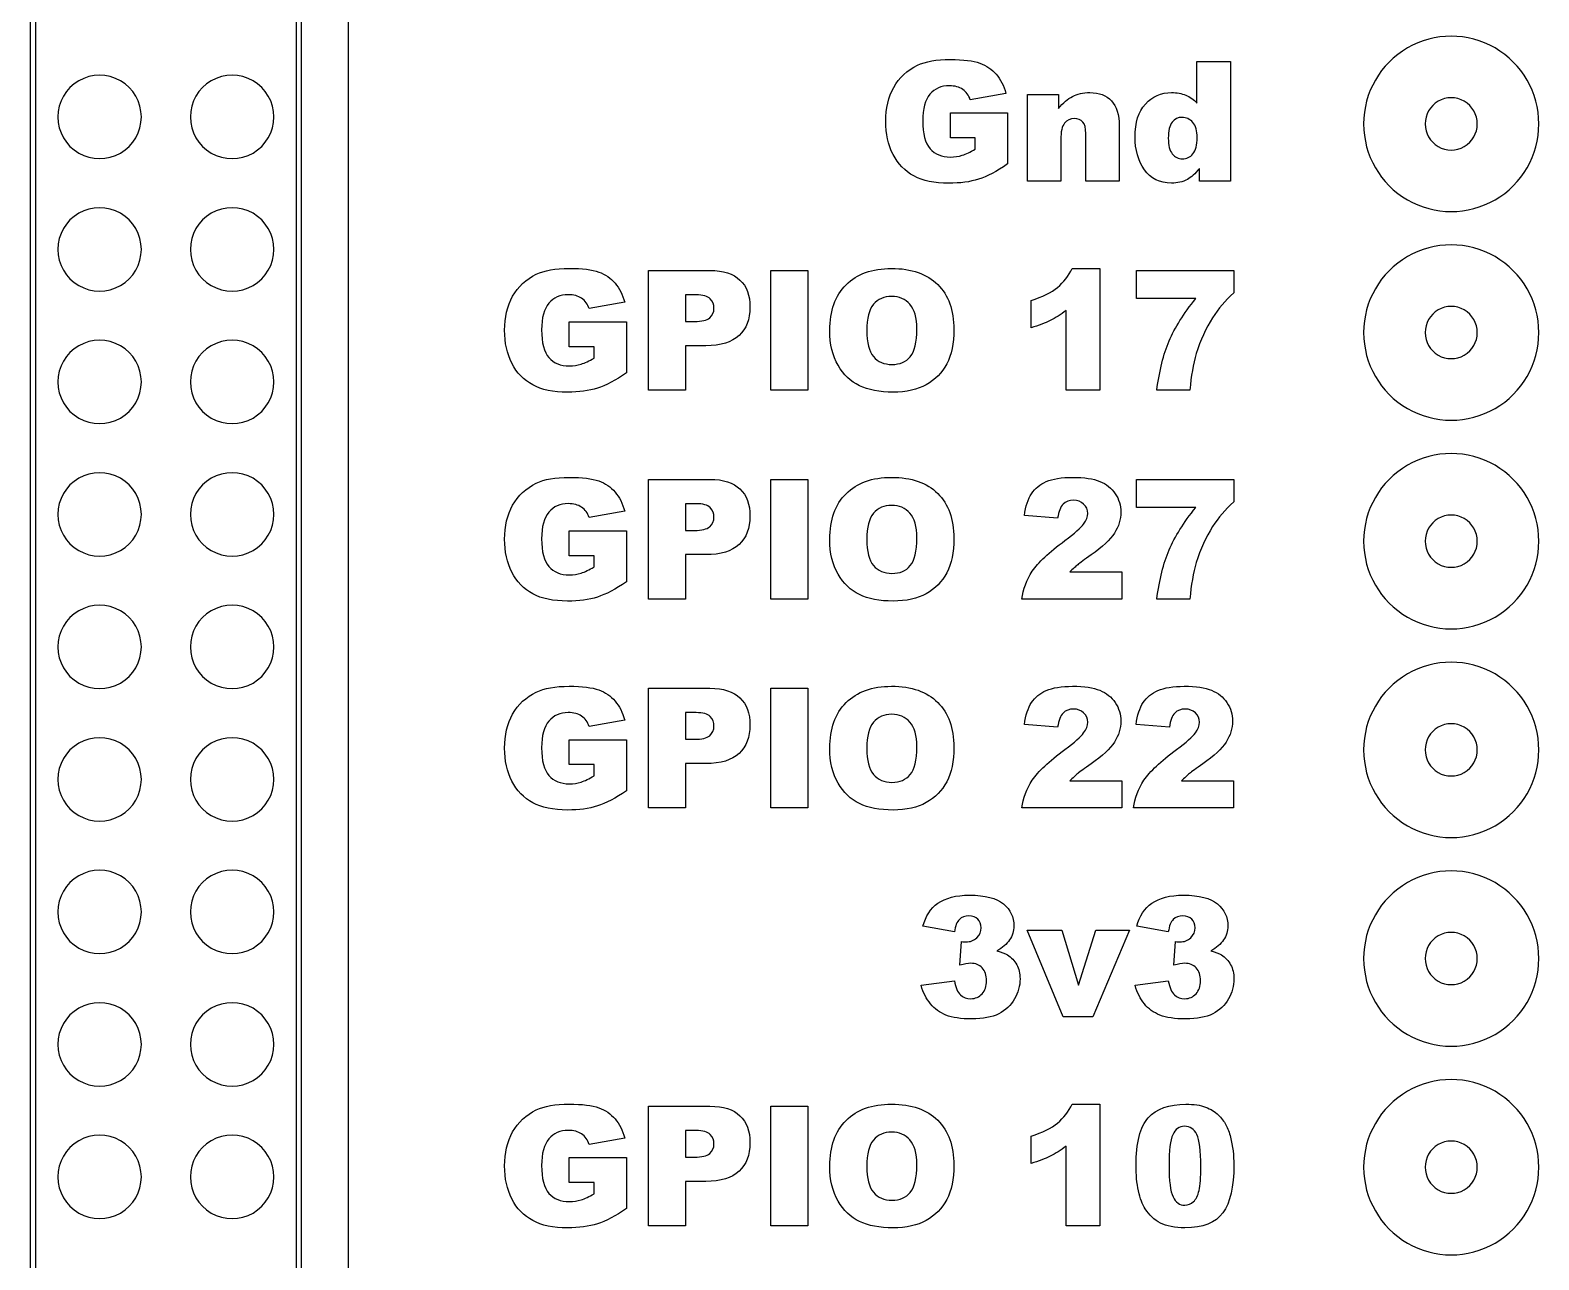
# Model space of a CAD drawing. Extents: x 34 to 201, y -57 to 34.
# Drawn here: x 86.41 to 115.32, y -11.49 to 12.08 of the extents above; entities that cross this region are included whole.
import ezdxf

# ---------------------------------------------------------------- set-up
doc = ezdxf.new("R2010")
doc.units = 0
doc.layers.add('Line Etch', color=7, linetype='CONTINUOUS')
doc.layers.add('Text Etch', color=7, linetype='CONTINUOUS')

msp = doc.modelspace()

# ---------------------------------------------------------------- linework, layer by layer
at = {"layer": 'Line Etch', "color": 7}
for points in [[(91.614, 24.49), (86.914, 24.49), (86.414, 23.99), (86.414, -26.51), (91.614, -26.51)], [(86.514, 24.39), (86.514, -26.41), (91.514, -26.41), (91.514, 24.39)], [(88.544, 10.42), (88.544, 10.42)], [(91.084, 10.42), (91.084, 10.42)], [(114.142, 10.287), (114.142, 10.287)], [(115.319, 10.287), (115.319, 10.287)], [(88.544, 7.88), (88.544, 7.88)], [(91.084, 7.88), (91.084, 7.88)], [(114.142, 6.287), (114.142, 6.287)], [(115.319, 6.287), (115.319, 6.287)], [(88.544, 5.34), (88.544, 5.34)], [(91.084, 5.34), (91.084, 5.34)], [(88.544, 2.8), (88.544, 2.8)], [(91.084, 2.8), (91.084, 2.8)], [(114.142, 2.287), (114.142, 2.287)], [(115.319, 2.287), (115.319, 2.287)], [(88.544, 0.26), (88.544, 0.26)], [(91.084, 0.26), (91.084, 0.26)], [(114.142, -1.713), (114.142, -1.713)], [(115.319, -1.713), (115.319, -1.713)], [(88.544, -2.28), (88.544, -2.28)], [(91.084, -2.28), (91.084, -2.28)], [(88.544, -4.82), (88.544, -4.82)], [(91.084, -4.82), (91.084, -4.82)], [(114.142, -5.713), (114.142, -5.713)], [(115.319, -5.713), (115.319, -5.713)], [(88.544, -7.36), (88.544, -7.36)], [(91.084, -7.36), (91.084, -7.36)], [(114.142, -9.713), (114.142, -9.713)], [(115.319, -9.713), (115.319, -9.713)], [(88.544, -9.9), (88.544, -9.9)], [(91.084, -9.9), (91.084, -9.9)]]:
    msp.add_lwpolyline(points, close=True, dxfattribs=at)
for points in [[(92.514, -50.51), (92.514, -50.51), (92.514, 28.49), (92.514, 28.49)], [(114.481, 11.742), (113.962, 12.043), (113.322, 12.043), (112.802, 11.742)], [(112.802, 11.742), (112.283, 11.442), (111.963, 10.887), (111.964, 10.287)], [(115.319, 10.287), (115.32, 10.887), (115.001, 11.442), (114.481, 11.742)], [(87.344, 11.113), (87.096, 10.97), (86.944, 10.706), (86.944, 10.42)], [(88.144, 11.113), (87.896, 11.256), (87.591, 11.256), (87.344, 11.113)], [(88.544, 10.42), (88.544, 10.706), (88.391, 10.97), (88.144, 11.113)], [(89.884, 11.113), (89.636, 10.97), (89.484, 10.706), (89.484, 10.42)], [(90.684, 11.113), (90.436, 11.256), (90.131, 11.256), (89.884, 11.113)], [(91.084, 10.42), (91.084, 10.706), (90.931, 10.97), (90.684, 11.113)], [(113.392, 10.72), (113.237, 10.631), (113.142, 10.466), (113.142, 10.287)], [(113.892, 10.72), (113.737, 10.81), (113.546, 10.81), (113.392, 10.72)], [(114.142, 10.287), (114.142, 10.466), (114.047, 10.631), (113.892, 10.72)], [(86.944, 10.42), (86.944, 10.135), (87.096, 9.871), (87.344, 9.728)], [(88.144, 9.728), (88.391, 9.871), (88.544, 10.135), (88.544, 10.42)], [(89.484, 10.42), (89.484, 10.135), (89.636, 9.871), (89.884, 9.728)], [(90.684, 9.728), (90.931, 9.871), (91.084, 10.135), (91.084, 10.42)], [(111.964, 10.287), (111.963, 9.687), (112.283, 9.132), (112.802, 8.831)], [(113.142, 10.287), (113.142, 10.108), (113.237, 9.943), (113.392, 9.853)], [(113.892, 9.853), (114.047, 9.943), (114.142, 10.108), (114.142, 10.287)], [(114.481, 8.831), (115.001, 9.132), (115.32, 9.687), (115.319, 10.287)], [(113.392, 9.853), (113.546, 9.764), (113.737, 9.764), (113.892, 9.853)], [(87.344, 9.728), (87.591, 9.585), (87.896, 9.585), (88.144, 9.728)], [(89.884, 9.728), (90.131, 9.585), (90.436, 9.585), (90.684, 9.728)], [(88.144, 8.573), (87.896, 8.716), (87.591, 8.716), (87.344, 8.573)], [(90.684, 8.573), (90.436, 8.716), (90.131, 8.716), (89.884, 8.573)], [(112.802, 8.831), (113.322, 8.531), (113.962, 8.531), (114.481, 8.831)], [(87.344, 8.573), (87.096, 8.43), (86.944, 8.166), (86.944, 7.88)], [(88.544, 7.88), (88.544, 8.166), (88.391, 8.43), (88.144, 8.573)], [(89.884, 8.573), (89.636, 8.43), (89.484, 8.166), (89.484, 7.88)], [(91.084, 7.88), (91.084, 8.166), (90.931, 8.43), (90.684, 8.573)], [(86.944, 7.88), (86.944, 7.595), (87.096, 7.331), (87.344, 7.188)], [(88.144, 7.188), (88.391, 7.331), (88.544, 7.595), (88.544, 7.88)], [(89.484, 7.88), (89.484, 7.595), (89.636, 7.331), (89.884, 7.188)], [(90.684, 7.188), (90.931, 7.331), (91.084, 7.595), (91.084, 7.88)], [(114.481, 7.742), (113.962, 8.043), (113.322, 8.043), (112.802, 7.742)], [(112.802, 7.742), (112.283, 7.442), (111.963, 6.887), (111.964, 6.287)], [(115.319, 6.287), (115.32, 6.887), (115.001, 7.442), (114.481, 7.742)], [(87.344, 7.188), (87.591, 7.045), (87.896, 7.045), (88.144, 7.188)], [(89.884, 7.188), (90.131, 7.045), (90.436, 7.045), (90.684, 7.188)], [(113.392, 6.72), (113.237, 6.631), (113.142, 6.466), (113.142, 6.287)], [(113.892, 6.72), (113.737, 6.81), (113.546, 6.81), (113.392, 6.72)], [(114.142, 6.287), (114.142, 6.466), (114.047, 6.631), (113.892, 6.72)], [(88.144, 6.033), (87.896, 6.176), (87.591, 6.176), (87.344, 6.033)], [(90.684, 6.033), (90.436, 6.176), (90.131, 6.176), (89.884, 6.033)], [(111.964, 6.287), (111.963, 5.687), (112.283, 5.132), (112.802, 4.831)], [(113.142, 6.287), (113.142, 6.108), (113.237, 5.943), (113.392, 5.853)], [(113.892, 5.853), (114.047, 5.943), (114.142, 6.108), (114.142, 6.287)], [(114.481, 4.831), (115.001, 5.132), (115.32, 5.687), (115.319, 6.287)], [(87.344, 6.033), (87.096, 5.89), (86.944, 5.626), (86.944, 5.34)], [(88.544, 5.34), (88.544, 5.626), (88.391, 5.89), (88.144, 6.033)], [(89.884, 6.033), (89.636, 5.89), (89.484, 5.626), (89.484, 5.34)], [(91.084, 5.34), (91.084, 5.626), (90.931, 5.89), (90.684, 6.033)], [(113.392, 5.853), (113.546, 5.764), (113.737, 5.764), (113.892, 5.853)], [(86.944, 5.34), (86.944, 5.055), (87.096, 4.791), (87.344, 4.648)], [(88.144, 4.648), (88.391, 4.791), (88.544, 5.055), (88.544, 5.34)], [(89.484, 5.34), (89.484, 5.055), (89.636, 4.791), (89.884, 4.648)], [(90.684, 4.648), (90.931, 4.791), (91.084, 5.055), (91.084, 5.34)], [(87.344, 4.648), (87.591, 4.505), (87.896, 4.505), (88.144, 4.648)], [(89.884, 4.648), (90.131, 4.505), (90.436, 4.505), (90.684, 4.648)], [(112.802, 4.831), (113.322, 4.531), (113.962, 4.531), (114.481, 4.831)], [(114.481, 3.742), (113.962, 4.043), (113.322, 4.043), (112.802, 3.742)], [(87.344, 3.493), (87.096, 3.35), (86.944, 3.086), (86.944, 2.8)], [(88.144, 3.493), (87.896, 3.636), (87.591, 3.636), (87.344, 3.493)], [(88.544, 2.8), (88.544, 3.086), (88.391, 3.35), (88.144, 3.493)], [(89.884, 3.493), (89.636, 3.35), (89.484, 3.086), (89.484, 2.8)], [(90.684, 3.493), (90.436, 3.636), (90.131, 3.636), (89.884, 3.493)], [(91.084, 2.8), (91.084, 3.086), (90.931, 3.35), (90.684, 3.493)], [(112.802, 3.742), (112.283, 3.442), (111.963, 2.887), (111.964, 2.287)], [(115.319, 2.287), (115.32, 2.887), (115.001, 3.442), (114.481, 3.742)], [(86.944, 2.8), (86.944, 2.515), (87.096, 2.251), (87.344, 2.108)], [(88.144, 2.108), (88.391, 2.251), (88.544, 2.515), (88.544, 2.8)], [(89.484, 2.8), (89.484, 2.515), (89.636, 2.251), (89.884, 2.108)], [(90.684, 2.108), (90.931, 2.251), (91.084, 2.515), (91.084, 2.8)], [(113.392, 2.72), (113.237, 2.631), (113.142, 2.466), (113.142, 2.287)], [(113.892, 2.72), (113.737, 2.81), (113.546, 2.81), (113.392, 2.72)], [(114.142, 2.287), (114.142, 2.466), (114.047, 2.631), (113.892, 2.72)], [(87.344, 2.108), (87.591, 1.965), (87.896, 1.965), (88.144, 2.108)], [(89.884, 2.108), (90.131, 1.965), (90.436, 1.965), (90.684, 2.108)], [(111.964, 2.287), (111.963, 1.687), (112.283, 1.132), (112.802, 0.831)], [(113.142, 2.287), (113.142, 2.108), (113.237, 1.943), (113.392, 1.853)], [(113.892, 1.853), (114.047, 1.943), (114.142, 2.108), (114.142, 2.287)], [(114.481, 0.831), (115.001, 1.132), (115.32, 1.687), (115.319, 2.287)], [(113.392, 1.853), (113.546, 1.764), (113.737, 1.764), (113.892, 1.853)], [(87.344, 0.953), (87.096, 0.81), (86.944, 0.546), (86.944, 0.26)], [(88.144, 0.953), (87.896, 1.096), (87.591, 1.096), (87.344, 0.953)], [(88.544, 0.26), (88.544, 0.546), (88.391, 0.81), (88.144, 0.953)], [(89.884, 0.953), (89.636, 0.81), (89.484, 0.546), (89.484, 0.26)], [(90.684, 0.953), (90.436, 1.096), (90.131, 1.096), (89.884, 0.953)], [(91.084, 0.26), (91.084, 0.546), (90.931, 0.81), (90.684, 0.953)], [(112.802, 0.831), (113.322, 0.531), (113.962, 0.531), (114.481, 0.831)], [(86.944, 0.26), (86.944, -0.025), (87.096, -0.289), (87.344, -0.432)], [(88.144, -0.432), (88.391, -0.289), (88.544, -0.025), (88.544, 0.26)], [(89.484, 0.26), (89.484, -0.025), (89.636, -0.289), (89.884, -0.432)], [(90.684, -0.432), (90.931, -0.289), (91.084, -0.025), (91.084, 0.26)], [(114.481, -0.258), (113.962, 0.043), (113.322, 0.043), (112.802, -0.258)], [(112.802, -0.258), (112.283, -0.558), (111.963, -1.113), (111.964, -1.713)], [(115.319, -1.713), (115.32, -1.113), (115.001, -0.558), (114.481, -0.258)], [(87.344, -0.432), (87.591, -0.575), (87.896, -0.575), (88.144, -0.432)], [(89.884, -0.432), (90.131, -0.575), (90.436, -0.575), (90.684, -0.432)], [(88.144, -1.587), (87.896, -1.444), (87.591, -1.444), (87.344, -1.587)], [(90.684, -1.587), (90.436, -1.444), (90.131, -1.444), (89.884, -1.587)], [(113.392, -1.28), (113.237, -1.369), (113.142, -1.534), (113.142, -1.713)], [(113.892, -1.28), (113.737, -1.19), (113.546, -1.19), (113.392, -1.28)], [(114.142, -1.713), (114.142, -1.534), (114.047, -1.369), (113.892, -1.28)], [(87.344, -1.587), (87.096, -1.73), (86.944, -1.994), (86.944, -2.28)], [(88.544, -2.28), (88.544, -1.994), (88.391, -1.73), (88.144, -1.587)], [(89.884, -1.587), (89.636, -1.73), (89.484, -1.994), (89.484, -2.28)], [(91.084, -2.28), (91.084, -1.994), (90.931, -1.73), (90.684, -1.587)], [(111.964, -1.713), (111.963, -2.313), (112.283, -2.868), (112.802, -3.169)], [(113.142, -1.713), (113.142, -1.892), (113.237, -2.057), (113.392, -2.147)], [(113.892, -2.147), (114.047, -2.057), (114.142, -1.892), (114.142, -1.713)], [(114.481, -3.169), (115.001, -2.868), (115.32, -2.313), (115.319, -1.713)], [(86.944, -2.28), (86.944, -2.565), (87.096, -2.829), (87.344, -2.972)], [(88.144, -2.972), (88.391, -2.829), (88.544, -2.565), (88.544, -2.28)], [(89.484, -2.28), (89.484, -2.565), (89.636, -2.829), (89.884, -2.972)], [(90.684, -2.972), (90.931, -2.829), (91.084, -2.565), (91.084, -2.28)], [(113.392, -2.147), (113.546, -2.236), (113.737, -2.236), (113.892, -2.147)], [(87.344, -2.972), (87.591, -3.115), (87.896, -3.115), (88.144, -2.972)], [(89.884, -2.972), (90.131, -3.115), (90.436, -3.115), (90.684, -2.972)], [(112.802, -3.169), (113.322, -3.469), (113.962, -3.469), (114.481, -3.169)], [(88.144, -4.127), (87.896, -3.984), (87.591, -3.984), (87.344, -4.127)], [(90.684, -4.127), (90.436, -3.984), (90.131, -3.984), (89.884, -4.127)], [(114.481, -4.258), (113.962, -3.957), (113.322, -3.957), (112.802, -4.258)], [(87.344, -4.127), (87.096, -4.27), (86.944, -4.534), (86.944, -4.82)], [(88.544, -4.82), (88.544, -4.534), (88.391, -4.27), (88.144, -4.127)], [(89.884, -4.127), (89.636, -4.27), (89.484, -4.534), (89.484, -4.82)], [(91.084, -4.82), (91.084, -4.534), (90.931, -4.27), (90.684, -4.127)], [(112.802, -4.258), (112.283, -4.558), (111.963, -5.113), (111.964, -5.713)], [(115.319, -5.713), (115.32, -5.113), (115.001, -4.558), (114.481, -4.258)], [(86.944, -4.82), (86.944, -5.105), (87.096, -5.369), (87.344, -5.512)], [(88.144, -5.512), (88.391, -5.369), (88.544, -5.105), (88.544, -4.82)], [(89.484, -4.82), (89.484, -5.105), (89.636, -5.369), (89.884, -5.512)], [(90.684, -5.512), (90.931, -5.369), (91.084, -5.105), (91.084, -4.82)], [(113.892, -5.28), (113.737, -5.19), (113.546, -5.19), (113.392, -5.28)], [(113.392, -5.28), (113.237, -5.369), (113.142, -5.534), (113.142, -5.713)], [(114.142, -5.713), (114.142, -5.534), (114.047, -5.369), (113.892, -5.28)], [(87.344, -5.512), (87.591, -5.655), (87.896, -5.655), (88.144, -5.512)], [(89.884, -5.512), (90.131, -5.655), (90.436, -5.655), (90.684, -5.512)], [(111.964, -5.713), (111.963, -6.313), (112.283, -6.868), (112.802, -7.169)], [(113.142, -5.713), (113.142, -5.892), (113.237, -6.057), (113.392, -6.147)], [(113.892, -6.147), (114.047, -6.057), (114.142, -5.892), (114.142, -5.713)], [(114.481, -7.169), (115.001, -6.868), (115.32, -6.313), (115.319, -5.713)], [(113.392, -6.147), (113.546, -6.236), (113.737, -6.236), (113.892, -6.147)], [(88.144, -6.667), (87.896, -6.524), (87.591, -6.524), (87.344, -6.667)], [(90.684, -6.667), (90.436, -6.524), (90.131, -6.524), (89.884, -6.667)], [(87.344, -6.667), (87.096, -6.81), (86.944, -7.074), (86.944, -7.36)], [(88.544, -7.36), (88.544, -7.074), (88.391, -6.81), (88.144, -6.667)], [(89.884, -6.667), (89.636, -6.81), (89.484, -7.074), (89.484, -7.36)], [(91.084, -7.36), (91.084, -7.074), (90.931, -6.81), (90.684, -6.667)], [(112.802, -7.169), (113.322, -7.469), (113.962, -7.469), (114.481, -7.169)], [(86.944, -7.36), (86.944, -7.645), (87.096, -7.909), (87.344, -8.052)], [(88.144, -8.052), (88.391, -7.909), (88.544, -7.645), (88.544, -7.36)], [(89.484, -7.36), (89.484, -7.645), (89.636, -7.909), (89.884, -8.052)], [(90.684, -8.052), (90.931, -7.909), (91.084, -7.645), (91.084, -7.36)], [(87.344, -8.052), (87.591, -8.195), (87.896, -8.195), (88.144, -8.052)], [(89.884, -8.052), (90.131, -8.195), (90.436, -8.195), (90.684, -8.052)], [(114.481, -8.258), (113.962, -7.957), (113.322, -7.957), (112.802, -8.258)], [(112.802, -8.258), (112.283, -8.558), (111.963, -9.113), (111.964, -9.713)], [(115.319, -9.713), (115.32, -9.113), (115.001, -8.558), (114.481, -8.258)], [(87.344, -9.207), (87.096, -9.35), (86.944, -9.614), (86.944, -9.9)], [(88.144, -9.207), (87.896, -9.064), (87.591, -9.064), (87.344, -9.207)], [(88.544, -9.9), (88.544, -9.614), (88.391, -9.35), (88.144, -9.207)], [(89.884, -9.207), (89.636, -9.35), (89.484, -9.614), (89.484, -9.9)], [(90.684, -9.207), (90.436, -9.064), (90.131, -9.064), (89.884, -9.207)], [(91.084, -9.9), (91.084, -9.614), (90.931, -9.35), (90.684, -9.207)], [(113.892, -9.28), (113.737, -9.19), (113.546, -9.19), (113.392, -9.28)], [(113.392, -9.28), (113.237, -9.369), (113.142, -9.534), (113.142, -9.713)], [(114.142, -9.713), (114.142, -9.534), (114.047, -9.369), (113.892, -9.28)], [(111.964, -9.713), (111.963, -10.313), (112.283, -10.868), (112.802, -11.169)], [(113.142, -9.713), (113.142, -9.892), (113.237, -10.057), (113.392, -10.147)], [(113.892, -10.147), (114.047, -10.057), (114.142, -9.892), (114.142, -9.713)], [(114.481, -11.169), (115.001, -10.868), (115.32, -10.313), (115.319, -9.713)], [(86.944, -9.9), (86.944, -10.185), (87.096, -10.449), (87.344, -10.592)], [(88.144, -10.592), (88.391, -10.449), (88.544, -10.185), (88.544, -9.9)], [(89.484, -9.9), (89.484, -10.185), (89.636, -10.449), (89.884, -10.592)], [(90.684, -10.592), (90.931, -10.449), (91.084, -10.185), (91.084, -9.9)], [(113.392, -10.147), (113.546, -10.236), (113.737, -10.236), (113.892, -10.147)], [(87.344, -10.592), (87.591, -10.735), (87.896, -10.735), (88.144, -10.592)], [(89.884, -10.592), (90.131, -10.735), (90.436, -10.735), (90.684, -10.592)], [(112.802, -11.169), (113.322, -11.469), (113.962, -11.469), (114.481, -11.169)]]:
    msp.add_open_spline(points, degree=3, dxfattribs=at)
at = {"layer": 'Text Etch', "color": 7}
for points in [[(108.77, 10.687), (108.77, 11.482), (109.413, 11.482)], [(109.413, 11.482), (109.413, 9.188), (108.817, 9.188), (108.817, 9.434)], [(105.111, 10.872), (104.427, 10.75)], [(105.524, 10.85), (106.117, 10.85), (106.117, 10.579)], [(106.161, 9.986), (106.161, 9.188), (105.524, 9.188), (105.524, 10.85)], [(104.047, 10.019), (104.047, 10.496), (105.142, 10.496), (105.142, 9.518)], [(107.281, 10.244), (107.281, 9.188), (106.641, 9.188), (106.641, 10.102)], [(104.521, 9.803), (104.521, 10.019), (104.047, 10.019)], [(106.907, 7.516), (106.907, 5.183), (106.262, 5.183), (106.262, 6.712)], [(106.38, 7.516), (106.907, 7.516)], [(98.26, 7.477), (99.438, 7.477)], [(99.36, 6.034), (98.972, 6.034), (98.972, 5.183), (98.26, 5.183), (98.26, 7.477)], [(107.614, 7.477), (109.474, 7.477), (109.474, 7.046)], [(108.747, 6.939), (107.614, 6.939), (107.614, 7.477)], [(99.174, 7.011), (98.972, 7.011), (98.972, 6.499)], [(97.808, 6.867), (97.124, 6.745)], [(105.593, 6.378), (105.593, 6.901)], [(96.744, 6.014), (96.744, 6.491), (97.839, 6.491), (97.839, 5.513)], [(98.972, 6.499), (99.146, 6.499)], [(97.218, 5.798), (97.218, 6.014), (96.744, 6.014)], [(108.636, 5.183), (108.001, 5.183)], [(98.26, 3.472), (99.438, 3.472)], [(99.36, 2.029), (98.972, 2.029), (98.972, 1.178), (98.26, 1.178), (98.26, 3.472)], [(107.614, 3.472), (109.474, 3.472), (109.474, 3.041)], [(108.747, 2.933), (107.614, 2.933), (107.614, 3.472)], [(99.174, 3.005), (98.972, 3.005), (98.972, 2.494)], [(97.808, 2.861), (97.124, 2.739)], [(106.101, 2.727), (105.463, 2.778)], [(96.744, 2.009), (96.744, 2.486), (97.839, 2.486), (97.839, 1.508)], [(98.972, 2.494), (99.146, 2.494)], [(97.218, 1.793), (97.218, 2.009), (96.744, 2.009)], [(106.333, 1.697), (107.328, 1.697), (107.328, 1.178)], [(107.328, 1.178), (105.416, 1.178)], [(108.636, 1.178), (108.001, 1.178)], [(98.26, -0.533), (99.438, -0.533)], [(99.36, -1.976), (98.972, -1.976), (98.972, -2.827), (98.26, -2.827), (98.26, -0.533)], [(97.808, -1.144), (97.124, -1.266)], [(99.174, -1), (98.972, -1), (98.972, -1.511)], [(106.101, -1.278), (105.463, -1.227)], [(108.242, -1.278), (107.603, -1.227)], [(96.744, -1.996), (96.744, -1.519), (97.839, -1.519), (97.839, -2.497)], [(98.972, -1.511), (99.146, -1.511)], [(97.218, -2.212), (97.218, -1.996), (96.744, -1.996)], [(106.333, -2.308), (107.328, -2.308), (107.328, -2.827)], [(108.473, -2.308), (109.468, -2.308), (109.468, -2.827)], [(107.328, -2.827), (105.416, -2.827)], [(109.468, -2.827), (107.556, -2.827)], [(104.122, -5.202), (103.52, -5.094)], [(108.221, -5.202), (107.619, -5.094)], [(104.227, -5.842), (104.26, -5.387)], [(108.326, -5.842), (108.359, -5.387)], [(103.485, -6.227), (104.122, -6.142)], [(107.585, -6.227), (108.221, -6.142)], [(98.26, -8.544), (99.438, -8.544)], [(99.36, -9.986), (98.972, -9.986), (98.972, -10.837), (98.26, -10.837), (98.26, -8.544)], [(106.907, -8.505), (106.907, -10.837), (106.262, -10.837), (106.262, -9.309)], [(106.38, -8.505), (106.907, -8.505)], [(97.808, -9.154), (97.124, -9.276)], [(99.174, -9.01), (98.972, -9.01), (98.972, -9.521)], [(105.593, -9.642), (105.593, -9.119)], [(96.744, -10.006), (96.744, -9.529), (97.839, -9.529), (97.839, -10.507)], [(98.972, -9.521), (99.146, -9.521)], [(97.218, -10.222), (97.218, -10.006), (96.744, -10.006)]]:
    msp.add_lwpolyline(points, dxfattribs=at)
for points in [[(108.775, 10.024), (108.775, 10.024)], [(100.607, 7.477), (101.317, 7.477), (101.317, 5.183), (100.607, 5.183)], [(101.735, 6.328), (101.735, 6.328)], [(102.444, 6.325), (102.444, 6.325)], [(100.607, 3.472), (101.317, 3.472), (101.317, 1.178), (100.607, 1.178)], [(101.735, 2.323), (101.735, 2.323)], [(102.444, 2.32), (102.444, 2.32)], [(100.607, -0.533), (101.317, -0.533), (101.317, -2.827), (100.607, -2.827)], [(101.735, -1.682), (101.735, -1.682)], [(102.444, -1.685), (102.444, -1.685)], [(104.122, -5.202), (104.122, -5.202)], [(105.516, -5.171), (106.18, -5.171), (106.502, -6.223), (106.835, -5.171), (107.478, -5.171), (106.773, -6.832), (106.208, -6.832)], [(108.221, -5.202), (108.221, -5.202)], [(100.607, -8.544), (101.317, -8.544), (101.317, -10.837), (100.607, -10.837)], [(101.735, -9.692), (101.735, -9.692)], [(102.444, -9.695), (102.444, -9.695)], [(107.603, -9.681), (107.603, -9.681)], [(108.235, -9.683), (108.235, -9.683)]]:
    msp.add_lwpolyline(points, close=True, dxfattribs=at)
for points in [[(102.961, 10.987), (103.065, 11.173), (103.216, 11.314), (103.415, 11.41)], [(103.415, 11.41), (103.571, 11.484), (103.78, 11.521), (104.042, 11.521)], [(104.042, 11.521), (104.296, 11.521), (104.485, 11.498), (104.61, 11.452)], [(104.61, 11.452), (104.737, 11.406), (104.841, 11.335), (104.923, 11.238)], [(102.807, 10.335), (102.807, 10.585), (102.858, 10.803), (102.961, 10.987)], [(104.027, 11.017), (103.871, 11.017), (103.747, 10.963), (103.654, 10.854)], [(104.283, 10.948), (104.217, 10.994), (104.131, 11.017), (104.027, 11.017)], [(104.923, 11.238), (105.007, 11.142), (105.069, 11.02), (105.111, 10.872)], [(103.654, 10.854), (103.563, 10.747), (103.517, 10.576), (103.517, 10.343)], [(104.427, 10.75), (104.399, 10.836), (104.351, 10.902), (104.283, 10.948)], [(106.117, 10.579), (106.206, 10.69), (106.295, 10.768), (106.386, 10.815)], [(106.386, 10.815), (106.477, 10.863), (106.587, 10.887), (106.718, 10.887)], [(106.718, 10.887), (106.894, 10.887), (107.032, 10.835), (107.131, 10.729)], [(107.131, 10.729), (107.231, 10.625), (107.281, 10.463), (107.281, 10.244)], [(107.782, 10.668), (107.914, 10.814), (108.082, 10.887), (108.285, 10.887)], [(108.285, 10.887), (108.384, 10.887), (108.474, 10.871), (108.554, 10.837)], [(108.554, 10.837), (108.636, 10.804), (108.708, 10.754), (108.77, 10.687)], [(107.584, 10.036), (107.584, 10.312), (107.65, 10.522), (107.782, 10.668)], [(108.483, 10.412), (108.408, 10.412), (108.346, 10.381), (108.296, 10.319)], [(108.692, 10.315), (108.637, 10.379), (108.567, 10.412), (108.483, 10.412)], [(102.947, 9.703), (102.853, 9.887), (102.807, 10.097), (102.807, 10.335)], [(103.517, 10.343), (103.517, 10.095), (103.563, 9.917), (103.656, 9.811)], [(106.233, 10.301), (106.185, 10.242), (106.161, 10.137), (106.161, 9.986)], [(106.421, 10.388), (106.343, 10.388), (106.281, 10.359), (106.233, 10.301)], [(106.583, 10.323), (106.545, 10.366), (106.49, 10.388), (106.421, 10.388)], [(106.641, 10.102), (106.641, 10.206), (106.622, 10.28), (106.583, 10.323)], [(108.296, 10.319), (108.246, 10.258), (108.221, 10.155), (108.221, 10.01)], [(108.775, 10.024), (108.775, 10.154), (108.747, 10.251), (108.692, 10.315)], [(107.763, 9.409), (107.644, 9.581), (107.584, 9.79), (107.584, 10.036)], [(108.221, 10.01), (108.221, 9.874), (108.247, 9.774), (108.298, 9.711)], [(108.694, 9.712), (108.748, 9.776), (108.775, 9.88), (108.775, 10.024)], [(103.346, 9.288), (103.175, 9.381), (103.042, 9.519), (102.947, 9.703)], [(103.656, 9.811), (103.75, 9.705), (103.88, 9.651), (104.047, 9.651)], [(104.047, 9.651), (104.126, 9.651), (104.202, 9.663), (104.274, 9.686)], [(104.274, 9.686), (104.346, 9.709), (104.428, 9.748), (104.521, 9.803)], [(108.298, 9.711), (108.35, 9.648), (108.414, 9.617), (108.49, 9.617)], [(108.49, 9.617), (108.572, 9.617), (108.64, 9.649), (108.694, 9.712)], [(104.013, 9.149), (103.741, 9.149), (103.518, 9.196), (103.346, 9.288)], [(105.142, 9.518), (104.933, 9.375), (104.747, 9.278), (104.585, 9.226)], [(108.282, 9.151), (108.056, 9.151), (107.883, 9.237), (107.763, 9.409)], [(108.817, 9.434), (108.734, 9.33), (108.658, 9.259), (108.589, 9.223)], [(104.585, 9.226), (104.425, 9.175), (104.234, 9.149), (104.013, 9.149)], [(108.589, 9.223), (108.497, 9.175), (108.395, 9.151), (108.282, 9.151)], [(96.112, 7.405), (96.268, 7.479), (96.477, 7.516), (96.739, 7.516)], [(96.739, 7.516), (96.993, 7.516), (97.182, 7.493), (97.307, 7.447)], [(102.048, 7.203), (102.256, 7.412), (102.547, 7.516), (102.919, 7.516)], [(102.919, 7.516), (103.301, 7.516), (103.595, 7.413), (103.802, 7.208)], [(106.098, 7.153), (106.218, 7.251), (106.312, 7.372), (106.38, 7.516)], [(95.658, 6.982), (95.762, 7.168), (95.913, 7.309), (96.112, 7.405)], [(97.307, 7.447), (97.434, 7.401), (97.538, 7.33), (97.62, 7.233)], [(97.62, 7.233), (97.704, 7.137), (97.766, 7.015), (97.808, 6.867)], [(99.438, 7.477), (99.695, 7.477), (99.887, 7.416), (100.014, 7.294)], [(100.014, 7.294), (100.142, 7.172), (100.206, 6.998), (100.206, 6.773)], [(95.504, 6.33), (95.504, 6.58), (95.555, 6.798), (95.658, 6.982)], [(96.724, 7.012), (96.568, 7.012), (96.444, 6.958), (96.351, 6.849)], [(96.98, 6.943), (96.914, 6.989), (96.828, 7.012), (96.724, 7.012)], [(97.124, 6.745), (97.096, 6.831), (97.048, 6.897), (96.98, 6.943)], [(99.444, 6.935), (99.396, 6.985), (99.306, 7.011), (99.174, 7.011)], [(101.735, 6.328), (101.735, 6.703), (101.839, 6.994), (102.048, 7.203)], [(102.918, 6.979), (102.775, 6.979), (102.66, 6.929), (102.573, 6.828)], [(103.271, 6.829), (103.185, 6.929), (103.067, 6.979), (102.918, 6.979)], [(103.802, 7.208), (104.008, 7.003), (104.111, 6.716), (104.111, 6.347)], [(105.593, 6.901), (105.81, 6.971), (105.978, 7.055), (106.098, 7.153)], [(108.237, 6.125), (108.344, 6.378), (108.514, 6.65), (108.747, 6.939)], [(109.474, 7.046), (109.313, 6.9), (109.178, 6.742), (109.069, 6.572)], [(96.351, 6.849), (96.26, 6.742), (96.214, 6.571), (96.214, 6.338)], [(99.434, 6.569), (99.489, 6.617), (99.516, 6.678), (99.516, 6.752)], [(99.516, 6.752), (99.516, 6.824), (99.492, 6.885), (99.444, 6.935)], [(100.206, 6.773), (100.206, 6.541), (100.136, 6.36), (99.997, 6.23)], [(102.573, 6.828), (102.487, 6.726), (102.444, 6.559), (102.444, 6.325)], [(103.403, 6.357), (103.403, 6.573), (103.359, 6.73), (103.271, 6.829)], [(106.262, 6.712), (106.158, 6.632), (106.057, 6.568), (105.959, 6.519)], [(99.146, 6.499), (99.282, 6.499), (99.378, 6.522), (99.434, 6.569)], [(105.959, 6.519), (105.862, 6.47), (105.74, 6.423), (105.593, 6.378)], [(109.069, 6.572), (108.938, 6.366), (108.834, 6.136), (108.758, 5.883)], [(95.644, 5.698), (95.55, 5.881), (95.504, 6.092), (95.504, 6.33)], [(96.214, 6.338), (96.214, 6.09), (96.26, 5.912), (96.353, 5.806)], [(99.997, 6.23), (99.858, 6.099), (99.646, 6.034), (99.36, 6.034)], [(101.893, 5.659), (101.788, 5.837), (101.735, 6.06), (101.735, 6.328)], [(102.444, 6.325), (102.444, 6.094), (102.486, 5.927), (102.572, 5.826)], [(103.277, 5.823), (103.361, 5.922), (103.403, 6.1), (103.403, 6.357)], [(104.111, 6.347), (104.111, 6.079), (104.066, 5.859), (103.975, 5.687)], [(108.001, 5.183), (108.051, 5.558), (108.129, 5.872), (108.237, 6.125)], [(96.353, 5.806), (96.447, 5.699), (96.577, 5.646), (96.744, 5.646)], [(96.971, 5.681), (97.043, 5.704), (97.125, 5.743), (97.218, 5.798)], [(102.572, 5.826), (102.658, 5.725), (102.776, 5.675), (102.924, 5.675)], [(102.924, 5.675), (103.076, 5.675), (103.194, 5.724), (103.277, 5.823)], [(108.758, 5.883), (108.697, 5.685), (108.657, 5.452), (108.636, 5.183)], [(96.043, 5.283), (95.872, 5.376), (95.739, 5.514), (95.644, 5.698)], [(96.744, 5.646), (96.823, 5.646), (96.899, 5.658), (96.971, 5.681)], [(97.839, 5.513), (97.63, 5.37), (97.444, 5.273), (97.282, 5.221)], [(102.304, 5.268), (102.135, 5.35), (101.998, 5.48), (101.893, 5.659)], [(103.975, 5.687), (103.886, 5.516), (103.755, 5.382), (103.584, 5.286)], [(96.71, 5.144), (96.438, 5.144), (96.215, 5.19), (96.043, 5.283)], [(97.282, 5.221), (97.122, 5.17), (96.931, 5.144), (96.71, 5.144)], [(102.947, 5.144), (102.689, 5.144), (102.474, 5.185), (102.304, 5.268)], [(103.584, 5.286), (103.414, 5.192), (103.202, 5.144), (102.947, 5.144)], [(96.112, 3.4), (96.268, 3.474), (96.477, 3.511), (96.739, 3.511)], [(96.739, 3.511), (96.993, 3.511), (97.182, 3.488), (97.307, 3.442)], [(99.438, 3.472), (99.695, 3.472), (99.887, 3.411), (100.014, 3.289)], [(102.048, 3.198), (102.256, 3.406), (102.547, 3.511), (102.919, 3.511)], [(102.919, 3.511), (103.301, 3.511), (103.595, 3.408), (103.802, 3.203)], [(105.882, 3.429), (106.004, 3.484), (106.173, 3.511), (106.388, 3.511)], [(106.388, 3.511), (106.612, 3.511), (106.786, 3.485), (106.91, 3.434)], [(95.658, 2.977), (95.762, 3.163), (95.913, 3.304), (96.112, 3.4)], [(97.307, 3.442), (97.434, 3.396), (97.538, 3.325), (97.62, 3.228)], [(97.62, 3.228), (97.704, 3.132), (97.766, 3.01), (97.808, 2.861)], [(100.014, 3.289), (100.142, 3.167), (100.206, 2.993), (100.206, 2.768)], [(101.735, 2.323), (101.735, 2.698), (101.839, 2.989), (102.048, 3.198)], [(103.802, 3.203), (104.008, 2.998), (104.111, 2.711), (104.111, 2.342)], [(105.463, 2.778), (105.488, 2.958), (105.534, 3.098), (105.601, 3.198)], [(105.601, 3.198), (105.667, 3.299), (105.761, 3.376), (105.882, 3.429)], [(106.91, 3.434), (107.035, 3.383), (107.133, 3.304), (107.204, 3.198)], [(107.204, 3.198), (107.276, 3.092), (107.312, 2.974), (107.312, 2.843)], [(95.504, 2.325), (95.504, 2.575), (95.555, 2.793), (95.658, 2.977)], [(96.724, 3.007), (96.568, 3.007), (96.444, 2.953), (96.351, 2.844)], [(96.98, 2.938), (96.914, 2.984), (96.828, 3.007), (96.724, 3.007)], [(97.124, 2.739), (97.096, 2.826), (97.048, 2.892), (96.98, 2.938)], [(99.444, 2.93), (99.396, 2.98), (99.306, 3.005), (99.174, 3.005)], [(99.516, 2.747), (99.516, 2.819), (99.492, 2.88), (99.444, 2.93)], [(102.918, 2.974), (102.775, 2.974), (102.66, 2.924), (102.573, 2.822)], [(103.271, 2.824), (103.185, 2.924), (103.067, 2.974), (102.918, 2.974)], [(106.205, 2.998), (106.153, 2.946), (106.119, 2.856), (106.101, 2.727)], [(106.405, 3.074), (106.324, 3.074), (106.257, 3.049), (106.205, 2.998)], [(106.599, 2.999), (106.548, 3.049), (106.483, 3.074), (106.405, 3.074)], [(106.677, 2.821), (106.677, 2.891), (106.651, 2.95), (106.599, 2.999)], [(108.237, 2.12), (108.344, 2.373), (108.514, 2.645), (108.747, 2.933)], [(109.474, 3.041), (109.313, 2.895), (109.178, 2.737), (109.069, 2.567)], [(96.351, 2.844), (96.26, 2.737), (96.214, 2.566), (96.214, 2.333)], [(99.434, 2.564), (99.489, 2.612), (99.516, 2.673), (99.516, 2.747)], [(100.206, 2.768), (100.206, 2.536), (100.136, 2.355), (99.997, 2.225)], [(102.573, 2.822), (102.487, 2.721), (102.444, 2.554), (102.444, 2.32)], [(103.403, 2.352), (103.403, 2.567), (103.359, 2.725), (103.271, 2.824)], [(106.241, 2.3), (106.427, 2.439), (106.547, 2.544), (106.599, 2.616)], [(106.599, 2.616), (106.651, 2.688), (106.677, 2.756), (106.677, 2.821)], [(107.312, 2.843), (107.312, 2.703), (107.271, 2.569), (107.189, 2.442)], [(95.644, 1.693), (95.55, 1.876), (95.504, 2.087), (95.504, 2.325)], [(96.214, 2.333), (96.214, 2.084), (96.26, 1.907), (96.353, 1.801)], [(99.146, 2.494), (99.282, 2.494), (99.378, 2.517), (99.434, 2.564)], [(101.893, 1.654), (101.788, 1.832), (101.735, 2.055), (101.735, 2.323)], [(102.444, 2.32), (102.444, 2.089), (102.486, 1.922), (102.572, 1.821)], [(103.277, 1.818), (103.361, 1.917), (103.403, 2.095), (103.403, 2.352)], [(104.111, 2.342), (104.111, 2.074), (104.066, 1.854), (103.975, 1.682)], [(107.189, 2.442), (107.107, 2.315), (106.959, 2.175), (106.743, 2.023)], [(109.069, 2.567), (108.938, 2.361), (108.834, 2.131), (108.758, 1.877)], [(99.997, 2.225), (99.858, 2.094), (99.646, 2.029), (99.36, 2.029)], [(105.615, 1.71), (105.726, 1.877), (105.935, 2.074), (106.241, 2.3)], [(108.001, 1.178), (108.051, 1.553), (108.129, 1.866), (108.237, 2.12)], [(96.353, 1.801), (96.447, 1.694), (96.577, 1.641), (96.744, 1.641)], [(96.971, 1.676), (97.043, 1.698), (97.125, 1.738), (97.218, 1.793)], [(102.572, 1.821), (102.658, 1.72), (102.776, 1.669), (102.924, 1.669)], [(102.924, 1.669), (103.076, 1.669), (103.194, 1.719), (103.277, 1.818)], [(106.485, 1.837), (106.442, 1.801), (106.391, 1.755), (106.333, 1.697)], [(106.743, 2.023), (106.615, 1.934), (106.528, 1.872), (106.485, 1.837)], [(108.758, 1.877), (108.697, 1.68), (108.657, 1.447), (108.636, 1.178)], [(96.043, 1.278), (95.872, 1.371), (95.739, 1.509), (95.644, 1.693)], [(96.744, 1.641), (96.823, 1.641), (96.899, 1.653), (96.971, 1.676)], [(97.839, 1.508), (97.63, 1.365), (97.444, 1.268), (97.282, 1.216)], [(102.304, 1.263), (102.135, 1.345), (101.998, 1.475), (101.893, 1.654)], [(103.975, 1.682), (103.886, 1.511), (103.755, 1.377), (103.584, 1.281)], [(105.416, 1.178), (105.438, 1.367), (105.504, 1.544), (105.615, 1.71)], [(96.71, 1.139), (96.438, 1.139), (96.215, 1.185), (96.043, 1.278)], [(97.282, 1.216), (97.122, 1.165), (96.931, 1.139), (96.71, 1.139)], [(102.947, 1.139), (102.689, 1.139), (102.474, 1.18), (102.304, 1.263)], [(103.584, 1.281), (103.414, 1.186), (103.202, 1.139), (102.947, 1.139)], [(96.112, -0.605), (96.268, -0.531), (96.477, -0.494), (96.739, -0.494)], [(96.739, -0.494), (96.993, -0.494), (97.182, -0.517), (97.307, -0.563)], [(97.307, -0.563), (97.434, -0.609), (97.538, -0.68), (97.62, -0.778)], [(99.438, -0.533), (99.695, -0.533), (99.887, -0.594), (100.014, -0.716)], [(102.048, -0.807), (102.256, -0.599), (102.547, -0.494), (102.919, -0.494)], [(102.919, -0.494), (103.301, -0.494), (103.595, -0.597), (103.802, -0.803)], [(105.601, -0.807), (105.667, -0.706), (105.761, -0.629), (105.882, -0.576)], [(105.882, -0.576), (106.004, -0.522), (106.173, -0.494), (106.388, -0.494)], [(106.388, -0.494), (106.612, -0.494), (106.786, -0.52), (106.91, -0.571)], [(106.91, -0.571), (107.035, -0.622), (107.133, -0.701), (107.204, -0.807)], [(107.741, -0.807), (107.808, -0.706), (107.902, -0.629), (108.023, -0.576)], [(108.023, -0.576), (108.145, -0.522), (108.313, -0.494), (108.528, -0.494)], [(108.528, -0.494), (108.752, -0.494), (108.926, -0.52), (109.05, -0.571)], [(109.05, -0.571), (109.176, -0.622), (109.274, -0.701), (109.345, -0.807)], [(95.658, -1.028), (95.762, -0.842), (95.913, -0.701), (96.112, -0.605)], [(97.62, -0.778), (97.704, -0.873), (97.766, -0.996), (97.808, -1.144)], [(100.014, -0.716), (100.142, -0.839), (100.206, -1.012), (100.206, -1.237)], [(101.735, -1.682), (101.735, -1.307), (101.839, -1.016), (102.048, -0.807)], [(103.802, -0.803), (104.008, -1.007), (104.111, -1.294), (104.111, -1.663)], [(105.463, -1.227), (105.488, -1.047), (105.534, -0.907), (105.601, -0.807)], [(107.204, -0.807), (107.276, -0.913), (107.312, -1.031), (107.312, -1.163)], [(107.603, -1.227), (107.628, -1.047), (107.674, -0.907), (107.741, -0.807)], [(109.345, -0.807), (109.417, -0.913), (109.452, -1.031), (109.452, -1.163)], [(95.504, -1.68), (95.504, -1.43), (95.555, -1.212), (95.658, -1.028)], [(96.724, -0.998), (96.568, -0.998), (96.444, -1.052), (96.351, -1.161)], [(96.98, -1.067), (96.914, -1.021), (96.828, -0.998), (96.724, -0.998)], [(97.124, -1.266), (97.096, -1.179), (97.048, -1.113), (96.98, -1.067)], [(99.444, -1.075), (99.396, -1.025), (99.306, -1), (99.174, -1)], [(99.516, -1.258), (99.516, -1.186), (99.492, -1.125), (99.444, -1.075)], [(102.918, -1.031), (102.775, -1.031), (102.66, -1.081), (102.573, -1.183)], [(103.271, -1.181), (103.185, -1.081), (103.067, -1.031), (102.918, -1.031)], [(106.205, -1.008), (106.153, -1.059), (106.119, -1.149), (106.101, -1.278)], [(106.405, -0.931), (106.324, -0.931), (106.257, -0.956), (106.205, -1.008)], [(106.599, -1.006), (106.548, -0.956), (106.483, -0.931), (106.405, -0.931)], [(106.677, -1.184), (106.677, -1.114), (106.651, -1.055), (106.599, -1.006)], [(108.345, -1.008), (108.294, -1.059), (108.259, -1.149), (108.242, -1.278)], [(108.545, -0.931), (108.464, -0.931), (108.397, -0.956), (108.345, -1.008)], [(108.739, -1.006), (108.688, -0.956), (108.623, -0.931), (108.545, -0.931)], [(108.817, -1.184), (108.817, -1.114), (108.791, -1.055), (108.739, -1.006)], [(96.351, -1.161), (96.26, -1.268), (96.214, -1.439), (96.214, -1.672)], [(99.146, -1.511), (99.282, -1.511), (99.378, -1.488), (99.434, -1.441)], [(99.434, -1.441), (99.489, -1.393), (99.516, -1.332), (99.516, -1.258)], [(100.206, -1.237), (100.206, -1.469), (100.136, -1.65), (99.997, -1.78)], [(102.573, -1.183), (102.487, -1.284), (102.444, -1.451), (102.444, -1.685)], [(103.403, -1.653), (103.403, -1.438), (103.359, -1.28), (103.271, -1.181)], [(106.241, -1.705), (106.427, -1.567), (106.547, -1.461), (106.599, -1.389)], [(106.599, -1.389), (106.651, -1.317), (106.677, -1.249), (106.677, -1.184)], [(107.312, -1.163), (107.312, -1.302), (107.271, -1.436), (107.189, -1.563)], [(108.381, -1.705), (108.568, -1.567), (108.687, -1.461), (108.739, -1.389)], [(108.739, -1.389), (108.791, -1.317), (108.817, -1.249), (108.817, -1.184)], [(109.452, -1.163), (109.452, -1.302), (109.411, -1.436), (109.329, -1.563)], [(95.644, -2.312), (95.55, -2.129), (95.504, -1.918), (95.504, -1.68)], [(96.214, -1.672), (96.214, -1.921), (96.26, -2.098), (96.353, -2.204)], [(101.893, -2.351), (101.788, -2.173), (101.735, -1.95), (101.735, -1.682)], [(102.444, -1.685), (102.444, -1.916), (102.486, -2.083), (102.572, -2.184)], [(103.277, -2.187), (103.361, -2.088), (103.403, -1.91), (103.403, -1.653)], [(104.111, -1.663), (104.111, -1.931), (104.066, -2.151), (103.975, -2.323)], [(105.615, -2.295), (105.726, -2.128), (105.935, -1.932), (106.241, -1.705)], [(107.189, -1.563), (107.107, -1.69), (106.959, -1.83), (106.743, -1.982)], [(107.755, -2.295), (107.867, -2.128), (108.075, -1.932), (108.381, -1.705)], [(109.329, -1.563), (109.248, -1.69), (109.099, -1.83), (108.883, -1.982)], [(99.997, -1.78), (99.858, -1.911), (99.646, -1.976), (99.36, -1.976)], [(106.743, -1.982), (106.615, -2.071), (106.528, -2.133), (106.485, -2.168)], [(108.883, -1.982), (108.755, -2.071), (108.669, -2.133), (108.625, -2.168)], [(96.043, -2.727), (95.872, -2.634), (95.739, -2.496), (95.644, -2.312)], [(96.353, -2.204), (96.447, -2.311), (96.577, -2.364), (96.744, -2.364)], [(96.971, -2.33), (97.043, -2.307), (97.125, -2.268), (97.218, -2.212)], [(102.572, -2.184), (102.658, -2.285), (102.776, -2.336), (102.924, -2.336)], [(102.924, -2.336), (103.076, -2.336), (103.194, -2.286), (103.277, -2.187)], [(105.416, -2.827), (105.438, -2.638), (105.504, -2.461), (105.615, -2.295)], [(106.485, -2.168), (106.442, -2.204), (106.391, -2.25), (106.333, -2.308)], [(107.556, -2.827), (107.578, -2.638), (107.644, -2.461), (107.755, -2.295)], [(108.625, -2.168), (108.582, -2.204), (108.531, -2.25), (108.473, -2.308)], [(96.744, -2.364), (96.823, -2.364), (96.899, -2.352), (96.971, -2.33)], [(97.839, -2.497), (97.63, -2.64), (97.444, -2.737), (97.282, -2.789)], [(102.304, -2.743), (102.135, -2.66), (101.998, -2.53), (101.893, -2.351)], [(103.975, -2.323), (103.886, -2.494), (103.755, -2.628), (103.584, -2.724)], [(96.71, -2.866), (96.438, -2.866), (96.215, -2.82), (96.043, -2.727)], [(97.282, -2.789), (97.122, -2.841), (96.931, -2.866), (96.71, -2.866)], [(102.947, -2.866), (102.689, -2.866), (102.474, -2.825), (102.304, -2.743)], [(103.584, -2.724), (103.414, -2.819), (103.202, -2.866), (102.947, -2.866)], [(103.808, -4.653), (103.951, -4.551), (104.153, -4.499), (104.413, -4.499)], [(104.413, -4.499), (104.713, -4.499), (104.929, -4.555), (105.063, -4.667)], [(107.907, -4.653), (108.05, -4.551), (108.251, -4.499), (108.512, -4.499)], [(108.512, -4.499), (108.812, -4.499), (109.028, -4.555), (109.161, -4.667)], [(103.52, -5.094), (103.57, -4.902), (103.666, -4.755), (103.808, -4.653)], [(104.401, -4.896), (104.325, -4.896), (104.264, -4.918), (104.218, -4.964)], [(104.573, -4.958), (104.531, -4.916), (104.474, -4.896), (104.401, -4.896)], [(105.063, -4.667), (105.196, -4.778), (105.263, -4.919), (105.263, -5.088)], [(107.619, -5.094), (107.669, -4.902), (107.765, -4.755), (107.907, -4.653)], [(108.5, -4.896), (108.425, -4.896), (108.364, -4.918), (108.317, -4.964)], [(108.672, -4.958), (108.63, -4.916), (108.573, -4.896), (108.5, -4.896)], [(109.161, -4.667), (109.295, -4.778), (109.362, -4.919), (109.362, -5.088)], [(104.218, -4.964), (104.171, -5.009), (104.139, -5.088), (104.122, -5.202)], [(104.551, -5.315), (104.607, -5.262), (104.635, -5.199), (104.635, -5.126)], [(104.635, -5.126), (104.635, -5.056), (104.614, -5), (104.573, -4.958)], [(105.263, -5.088), (105.263, -5.187), (105.236, -5.276), (105.181, -5.357)], [(108.317, -4.964), (108.27, -5.009), (108.238, -5.088), (108.221, -5.202)], [(108.65, -5.315), (108.706, -5.262), (108.735, -5.199), (108.735, -5.126)], [(108.735, -5.126), (108.735, -5.056), (108.714, -5), (108.672, -4.958)], [(109.362, -5.088), (109.362, -5.187), (109.335, -5.276), (109.28, -5.357)], [(104.26, -5.387), (104.295, -5.392), (104.323, -5.395), (104.343, -5.395)], [(104.343, -5.395), (104.426, -5.395), (104.495, -5.368), (104.551, -5.315)], [(105.181, -5.357), (105.127, -5.437), (105.045, -5.507), (104.936, -5.568)], [(108.359, -5.387), (108.395, -5.392), (108.422, -5.395), (108.442, -5.395)], [(108.442, -5.395), (108.525, -5.395), (108.595, -5.368), (108.65, -5.315)], [(109.28, -5.357), (109.226, -5.437), (109.144, -5.507), (109.035, -5.568)], [(104.936, -5.568), (105.024, -5.59), (105.092, -5.615), (105.139, -5.645)], [(105.139, -5.645), (105.215, -5.692), (105.274, -5.754), (105.316, -5.831)], [(109.035, -5.568), (109.123, -5.59), (109.191, -5.615), (109.238, -5.645)], [(109.238, -5.645), (109.314, -5.692), (109.373, -5.754), (109.415, -5.831)], [(104.434, -5.804), (104.383, -5.804), (104.315, -5.817), (104.227, -5.842)], [(104.656, -5.892), (104.601, -5.833), (104.527, -5.804), (104.434, -5.804)], [(104.739, -6.139), (104.739, -6.033), (104.711, -5.95), (104.656, -5.892)], [(105.316, -5.831), (105.359, -5.907), (105.38, -5.998), (105.38, -6.105)], [(108.533, -5.804), (108.483, -5.804), (108.414, -5.817), (108.326, -5.842)], [(108.755, -5.892), (108.701, -5.833), (108.627, -5.804), (108.533, -5.804)], [(108.838, -6.139), (108.838, -6.033), (108.81, -5.95), (108.755, -5.892)], [(109.415, -5.831), (109.458, -5.907), (109.479, -5.998), (109.479, -6.105)], [(103.664, -6.583), (103.587, -6.489), (103.527, -6.37), (103.485, -6.227)], [(104.122, -6.142), (104.147, -6.271), (104.186, -6.36), (104.238, -6.41)], [(104.653, -6.389), (104.71, -6.327), (104.739, -6.243), (104.739, -6.139)], [(105.38, -6.105), (105.38, -6.238), (105.345, -6.366), (105.275, -6.489)], [(107.763, -6.583), (107.686, -6.489), (107.626, -6.37), (107.585, -6.227)], [(108.221, -6.142), (108.246, -6.271), (108.285, -6.36), (108.337, -6.41)], [(108.752, -6.389), (108.809, -6.327), (108.838, -6.243), (108.838, -6.139)], [(109.479, -6.105), (109.479, -6.238), (109.444, -6.366), (109.374, -6.489)], [(103.961, -6.798), (103.841, -6.749), (103.742, -6.677), (103.664, -6.583)], [(104.238, -6.41), (104.291, -6.459), (104.358, -6.483), (104.44, -6.483)], [(104.44, -6.483), (104.525, -6.483), (104.596, -6.452), (104.653, -6.389)], [(105.275, -6.489), (105.205, -6.612), (105.105, -6.706), (104.973, -6.773)], [(108.06, -6.798), (107.94, -6.749), (107.841, -6.677), (107.763, -6.583)], [(108.337, -6.41), (108.39, -6.459), (108.458, -6.483), (108.539, -6.483)], [(108.539, -6.483), (108.624, -6.483), (108.695, -6.452), (108.752, -6.389)], [(109.374, -6.489), (109.304, -6.612), (109.204, -6.706), (109.072, -6.773)], [(104.455, -6.871), (104.247, -6.871), (104.082, -6.847), (103.961, -6.798)], [(104.973, -6.773), (104.842, -6.838), (104.669, -6.871), (104.455, -6.871)], [(108.555, -6.871), (108.346, -6.871), (108.181, -6.847), (108.06, -6.798)], [(109.072, -6.773), (108.941, -6.838), (108.768, -6.871), (108.555, -6.871)], [(95.658, -9.038), (95.762, -8.852), (95.913, -8.712), (96.112, -8.616)], [(96.112, -8.616), (96.268, -8.542), (96.477, -8.505), (96.739, -8.505)], [(96.739, -8.505), (96.993, -8.505), (97.182, -8.527), (97.307, -8.573)], [(97.307, -8.573), (97.434, -8.619), (97.538, -8.691), (97.62, -8.788)], [(99.438, -8.544), (99.695, -8.544), (99.887, -8.605), (100.014, -8.727)], [(102.048, -8.817), (102.256, -8.609), (102.547, -8.505), (102.919, -8.505)], [(102.919, -8.505), (103.301, -8.505), (103.595, -8.607), (103.802, -8.813)], [(106.098, -8.867), (106.218, -8.769), (106.312, -8.648), (106.38, -8.505)], [(107.838, -8.766), (107.995, -8.592), (108.235, -8.505), (108.556, -8.505)], [(108.556, -8.505), (108.71, -8.505), (108.837, -8.524), (108.936, -8.562)], [(108.936, -8.562), (109.035, -8.6), (109.116, -8.649), (109.179, -8.711)], [(97.62, -8.788), (97.704, -8.884), (97.766, -9.006), (97.808, -9.154)], [(100.014, -8.727), (100.142, -8.849), (100.206, -9.022), (100.206, -9.248)], [(101.735, -9.692), (101.735, -9.318), (101.839, -9.026), (102.048, -8.817)], [(103.802, -8.813), (104.008, -9.017), (104.111, -9.304), (104.111, -9.673)], [(105.593, -9.119), (105.81, -9.049), (105.978, -8.966), (106.098, -8.867)], [(107.603, -9.681), (107.603, -9.245), (107.681, -8.94), (107.838, -8.766)], [(108.534, -8.929), (108.429, -8.929), (108.353, -8.983), (108.306, -9.09)], [(108.766, -9.087), (108.715, -8.982), (108.637, -8.929), (108.534, -8.929)], [(109.179, -8.711), (109.241, -8.772), (109.29, -8.836), (109.326, -8.903)], [(109.326, -8.903), (109.362, -8.97), (109.391, -9.048), (109.413, -9.138)], [(95.504, -9.69), (95.504, -9.44), (95.555, -9.223), (95.658, -9.038)], [(96.351, -9.171), (96.26, -9.278), (96.214, -9.449), (96.214, -9.683)], [(96.724, -9.008), (96.568, -9.008), (96.444, -9.063), (96.351, -9.171)], [(96.98, -9.077), (96.914, -9.031), (96.828, -9.008), (96.724, -9.008)], [(97.124, -9.276), (97.096, -9.189), (97.048, -9.123), (96.98, -9.077)], [(99.444, -9.085), (99.396, -9.035), (99.306, -9.01), (99.174, -9.01)], [(99.516, -9.268), (99.516, -9.196), (99.492, -9.135), (99.444, -9.085)], [(100.206, -9.248), (100.206, -9.479), (100.136, -9.66), (99.997, -9.791)], [(102.573, -9.193), (102.487, -9.294), (102.444, -9.461), (102.444, -9.695)], [(102.918, -9.041), (102.775, -9.041), (102.66, -9.092), (102.573, -9.193)], [(103.271, -9.191), (103.185, -9.091), (103.067, -9.041), (102.918, -9.041)], [(103.403, -9.664), (103.403, -9.448), (103.359, -9.29), (103.271, -9.191)], [(108.306, -9.09), (108.259, -9.196), (108.235, -9.394), (108.235, -9.683)], [(108.844, -9.7), (108.844, -9.396), (108.818, -9.191), (108.766, -9.087)], [(109.413, -9.138), (109.456, -9.309), (109.477, -9.488), (109.477, -9.673)], [(99.146, -9.521), (99.282, -9.521), (99.378, -9.498), (99.434, -9.451)], [(99.434, -9.451), (99.489, -9.403), (99.516, -9.342), (99.516, -9.268)], [(105.959, -9.501), (105.862, -9.55), (105.74, -9.597), (105.593, -9.642)], [(106.262, -9.309), (106.158, -9.388), (106.057, -9.452), (105.959, -9.501)], [(95.644, -10.322), (95.55, -10.139), (95.504, -9.928), (95.504, -9.69)], [(96.214, -9.683), (96.214, -9.931), (96.26, -10.108), (96.353, -10.215)], [(99.997, -9.791), (99.858, -9.921), (99.646, -9.986), (99.36, -9.986)], [(101.893, -10.362), (101.788, -10.183), (101.735, -9.96), (101.735, -9.692)], [(102.444, -9.695), (102.444, -9.927), (102.486, -10.093), (102.572, -10.194)], [(103.277, -10.197), (103.361, -10.098), (103.403, -9.92), (103.403, -9.664)], [(104.111, -9.673), (104.111, -9.941), (104.066, -10.161), (103.975, -10.333)], [(107.649, -10.168), (107.618, -10.021), (107.603, -9.858), (107.603, -9.681)], [(108.235, -9.683), (108.235, -9.975), (108.261, -10.175), (108.312, -10.282)], [(108.81, -10.159), (108.832, -10.061), (108.844, -9.908), (108.844, -9.7)], [(109.477, -9.673), (109.477, -10.089), (109.407, -10.394), (109.266, -10.587)], [(96.043, -10.737), (95.872, -10.644), (95.739, -10.506), (95.644, -10.322)], [(96.353, -10.215), (96.447, -10.321), (96.577, -10.374), (96.744, -10.374)], [(96.744, -10.374), (96.823, -10.374), (96.899, -10.363), (96.971, -10.34)], [(96.971, -10.34), (97.043, -10.317), (97.125, -10.278), (97.218, -10.222)], [(102.304, -10.753), (102.135, -10.67), (101.998, -10.54), (101.893, -10.362)], [(102.572, -10.194), (102.658, -10.295), (102.776, -10.346), (102.924, -10.346)], [(102.924, -10.346), (103.076, -10.346), (103.194, -10.296), (103.277, -10.197)], [(103.975, -10.333), (103.886, -10.504), (103.755, -10.638), (103.584, -10.734)], [(107.778, -10.513), (107.723, -10.429), (107.68, -10.314), (107.649, -10.168)], [(108.312, -10.282), (108.364, -10.389), (108.439, -10.442), (108.537, -10.442)], [(108.537, -10.442), (108.602, -10.442), (108.658, -10.419), (108.705, -10.374)], [(108.705, -10.374), (108.753, -10.329), (108.788, -10.257), (108.81, -10.159)], [(97.839, -10.507), (97.63, -10.65), (97.444, -10.747), (97.282, -10.8)], [(108.071, -10.784), (107.952, -10.722), (107.855, -10.632), (107.778, -10.513)], [(109.266, -10.587), (109.125, -10.78), (108.883, -10.876), (108.539, -10.876)], [(96.71, -10.876), (96.438, -10.876), (96.215, -10.83), (96.043, -10.737)], [(97.282, -10.8), (97.122, -10.851), (96.931, -10.876), (96.71, -10.876)], [(102.947, -10.876), (102.689, -10.876), (102.474, -10.835), (102.304, -10.753)], [(103.584, -10.734), (103.414, -10.829), (103.202, -10.876), (102.947, -10.876)], [(108.539, -10.876), (108.346, -10.876), (108.19, -10.846), (108.071, -10.784)]]:
    msp.add_open_spline(points, degree=3, dxfattribs=at)

doc.saveas('drawing.dxf')
